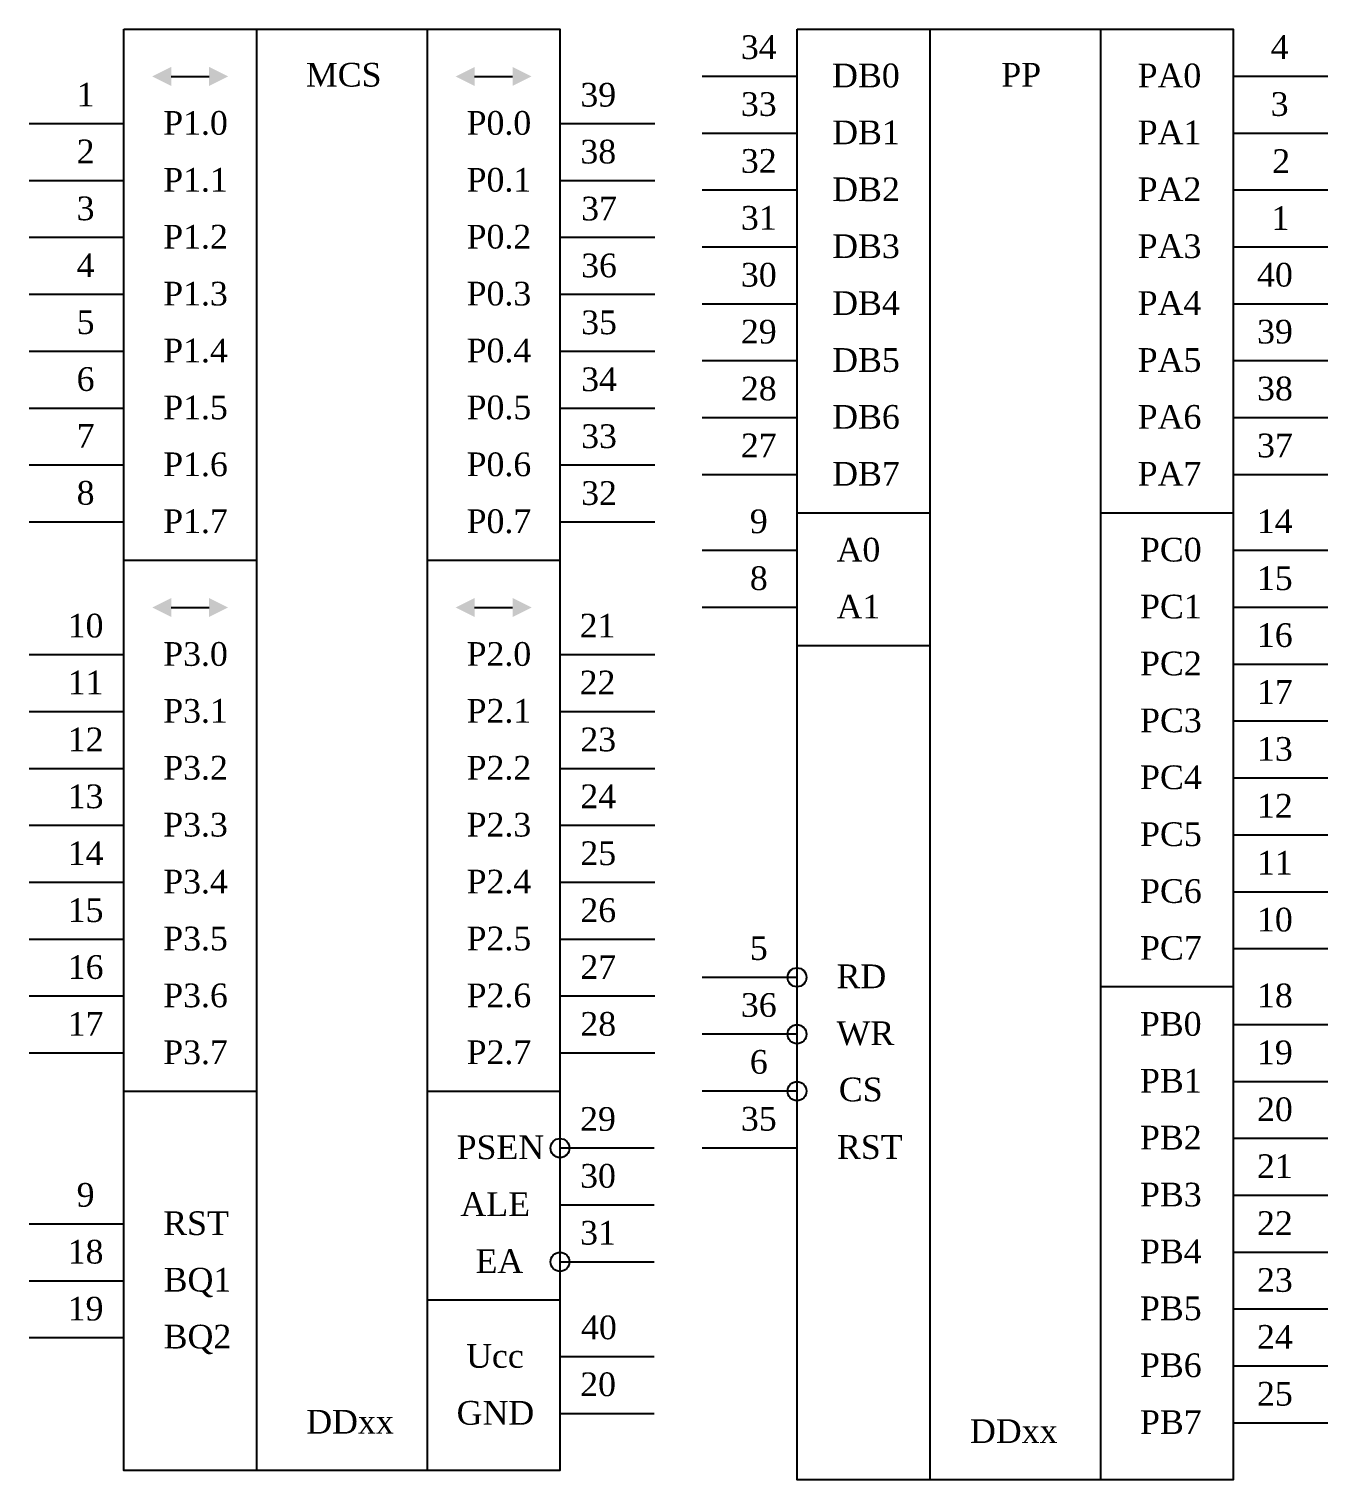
# Model space of a CAD drawing. Header units: millimetres. Extents: x 203 to 738, y -367 to 371.
# Drawn here: x 572 to 709, y 44 to 197 of the extents above; entities that cross this region are included whole.
import ezdxf

# ---------------------------------------------------------------- set-up
doc = ezdxf.new("R2010")
doc.units = ezdxf.units.MM

# ---------------------------------------------------------------- blocks, each defined once
blk = doc.blocks.new('block_MK1')
for p, q in [((24, 10), (24, -142)), ((42, 10), (42, -142)), ((15, 5), (19, 5)), ((47, 5), (51, 5)), ((66, 0), (56, 0)), ((10, 0), (0, 0)), ((10, -6), (0, -6)), ((66, -6), (56, -6)), ((10, -12), (0, -12)), ((66, -12), (56, -12)), ((10, -18), (0, -18)), ((66, -18), (56, -18)), ((10, -24), (0, -24)), ((66, -24), (56, -24)), ((10, -30), (0, -30)), ((66, -30), (56, -30)), ((10, -36), (0, -36)), ((66, -36), (56, -36)), ((10, -42), (0, -42)), ((66, -42), (56, -42)), ((10, -46), (24, -46)), ((42, -46), (56, -46)), ((15, -51), (19, -51)), ((47, -51), (51, -51)), ((10, -56), (0, -56)), ((66, -56), (56, -56)), ((10, -62), (0, -62)), ((66, -62), (56, -62)), ((10, -68), (0, -68)), ((66, -68), (56, -68)), ((10, -74), (0, -74)), ((66, -74), (56, -74)), ((10, -80), (0, -80)), ((66, -80), (56, -80)), ((10, -86), (0, -86)), ((66, -86), (56, -86)), ((10, -92), (0, -92)), ((66, -92), (56, -92)), ((10, -98), (0, -98)), ((66, -98), (56, -98)), ((10, -102), (24, -102)), ((42, -102), (56, -102)), ((65.95, -108.02), (55.95, -108.02)), ((65.95, -114.02), (55.95, -114.02)), ((10, -116.02), (0, -116.02)), ((65.95, -120.02), (55.95, -120.02)), ((10, -122.02), (0, -122.02)), ((42, -124), (56, -124)), ((10, -128.02), (0, -128.02)), ((65.95, -130.02), (55.95, -130.02)), ((65.95, -136.02), (55.95, -136.02))]:
    blk.add_line(p, q)
blk.add_lwpolyline([(10, 10), (56, 10), (56, -142), (10, -142)], close=True)
for points in [[(13, 5), (15, 6), (15, 4), (15, 5)], [(21, 5), (19, 6), (19, 4), (19, 5)], [(45, 5), (47, 6), (47, 4), (47, 5)], [(53, 5), (51, 6), (51, 4), (51, 5)], [(13, -51), (15, -50), (15, -52), (15, -51)], [(21, -51), (19, -50), (19, -52), (19, -51)], [(45, -51), (47, -50), (47, -52), (47, -51)], [(53, -51), (51, -50), (51, -52), (51, -51)]]:
    blk.add_solid(points)
at = {"char_height": 2.5, "attachment_point": 1}
for s, insert, width in [('{\\fTimes New Roman|b0|i0|c0|p18;MCS}', (29.2, 6.43), 8.8043), ('{\\fTimes New Roman|b0|i0|c0|p18; \\fTimes New Roman|b0|i0|c204|p18;1}', (4.08, 4.34), 4.2647), ('{\\fTimes New Roman|b0|i0|c0|p18;39}', (58.15, 4.32), 4.2647), ('{\\fTimes New Roman|b0|i0|c0|p18;P1.\\fTimes New Roman|b0|i0|c204|p18;0}', (14.15, 1.35), 7.3431), ('{\\fTimes New Roman|b0|i0|c204|p18;P\\fTimes New Roman|b0|i0|c0|p18;0\\fTimes New Roman|b0|i0|c204|p18;.0}', (46.15, 1.35), 7.3431), ('{\\fTimes New Roman|b0|i0|c0|p18; 2}', (4.08, -1.66), 4.2647), ('{\\fTimes New Roman|b0|i0|c0|p18;38}', (58.15, -1.68), 4.2647), ('{\\fTimes New Roman|b0|i0|c204|p18;P1.\\fTimes New Roman|b0|i0|c0|p18;1}', (14.15, -4.65), 7.3431), ('{\\fTimes New Roman|b0|i0|c204|p18;P\\fTimes New Roman|b0|i0|c0|p18;0\\fTimes New Roman|b0|i0|c204|p18;.1}', (46.15, -4.65), 7.3431), ('{\\fTimes New Roman|b0|i0|c0|p18; 3}', (4.08, -7.66), 4.2647), ('{\\fTimes New Roman|b0|i0|c0|p18;37}', (58.23, -7.68), 4.2647), ('{\\fTimes New Roman|b0|i0|c204|p18;P1.\\fTimes New Roman|b0|i0|c0|p18;2}', (14.15, -10.65), 7.3431), ('{\\fTimes New Roman|b0|i0|c204|p18;P\\fTimes New Roman|b0|i0|c0|p18;0\\fTimes New Roman|b0|i0|c204|p18;.2}', (46.15, -10.65), 7.3431), ('{\\fTimes New Roman|b0|i0|c0|p18; 4}', (4.08, -13.66), 4.2647), ('{\\fTimes New Roman|b0|i0|c0|p18;36}', (58.23, -13.68), 4.2647), ('{\\fTimes New Roman|b0|i0|c204|p18;P1.\\fTimes New Roman|b0|i0|c0|p18;3}', (14.15, -16.65), 7.3431), ('{\\fTimes New Roman|b0|i0|c204|p18;P\\fTimes New Roman|b0|i0|c0|p18;0\\fTimes New Roman|b0|i0|c204|p18;.3}', (46.15, -16.65), 7.3431), ('{\\fTimes New Roman|b0|i0|c0|p18; 5}', (4.08, -19.66), 4.2647), ('{\\fTimes New Roman|b0|i0|c0|p18;3\\fTimes New Roman|b0|i0|c204|p18;5}', (58.23, -19.68), 4.2647), ('{\\fTimes New Roman|b0|i0|c204|p18;P1.\\fTimes New Roman|b0|i0|c0|p18;4}', (14.15, -22.65), 7.3431), ('{\\fTimes New Roman|b0|i0|c204|p18;P\\fTimes New Roman|b0|i0|c0|p18;0\\fTimes New Roman|b0|i0|c204|p18;.4}', (46.15, -22.65), 7.3431), ('{\\fTimes New Roman|b0|i0|c0|p18; 6}', (4.08, -25.66), 4.2647), ('{\\fTimes New Roman|b0|i0|c0|p18;34}', (58.23, -25.68), 4.2647), ('{\\fTimes New Roman|b0|i0|c204|p18;P1.\\fTimes New Roman|b0|i0|c0|p18;5}', (14.15, -28.65), 7.3431), ('{\\fTimes New Roman|b0|i0|c204|p18;P\\fTimes New Roman|b0|i0|c0|p18;0\\fTimes New Roman|b0|i0|c204|p18;.5}', (46.15, -28.65), 7.3431), ('{\\fTimes New Roman|b0|i0|c0|p18; 7}', (4.08, -31.66), 4.2647), ('{\\fTimes New Roman|b0|i0|c0|p18;33}', (58.23, -31.68), 4.2647), ('{\\fTimes New Roman|b0|i0|c204|p18;P1.\\fTimes New Roman|b0|i0|c0|p18;6}', (14.15, -34.65), 7.3431), ('{\\fTimes New Roman|b0|i0|c204|p18;P\\fTimes New Roman|b0|i0|c0|p18;0\\fTimes New Roman|b0|i0|c204|p18;.6}', (46.15, -34.65), 7.3431), ('{\\fTimes New Roman|b0|i0|c0|p18; 8}', (4.08, -37.66), 4.2647), ('{\\fTimes New Roman|b0|i0|c0|p18;32}', (58.23, -37.68), 4.2647), ('{\\fTimes New Roman|b0|i0|c204|p18;P1.\\fTimes New Roman|b0|i0|c0|p18;7}', (14.15, -40.65), 7.3431), ('{\\fTimes New Roman|b0|i0|c204|p18;P\\fTimes New Roman|b0|i0|c0|p18;0\\fTimes New Roman|b0|i0|c204|p18;.7}', (46.15, -40.65), 7.3431), ('{\\fTimes New Roman|b0|i0|c204|p18;1\\fTimes New Roman|b0|i0|c0|p18;0}', (4.08, -51.66), 4.2647), ('{\\fTimes New Roman|b0|i0|c0|p18;2\\fTimes New Roman|b0|i0|c204|p18;1}', (58.07, -51.66), 4.2647), ('{\\fTimes New Roman|b0|i0|c204|p18;P\\fTimes New Roman|b0|i0|c0|p18;3\\fTimes New Roman|b0|i0|c204|p18;.0}', (14.15, -54.65), 7.3431), ('{\\fTimes New Roman|b0|i0|c204|p18;P\\fTimes New Roman|b0|i0|c0|p18;2\\fTimes New Roman|b0|i0|c204|p18;.0}', (46.15, -54.65), 7.3431), ('{\\fTimes New Roman|b0|i0|c204|p18;1\\fTimes New Roman|b0|i0|c0|p18;1}', (4.08, -57.66), 4.2647), ('{\\fTimes New Roman|b0|i0|c0|p18;22}', (58.07, -57.66), 4.2647), ('{\\fTimes New Roman|b0|i0|c204|p18;P\\fTimes New Roman|b0|i0|c0|p18;3\\fTimes New Roman|b0|i0|c204|p18;.1}', (14.15, -60.65), 7.3431), ('{\\fTimes New Roman|b0|i0|c204|p18;P\\fTimes New Roman|b0|i0|c0|p18;2\\fTimes New Roman|b0|i0|c204|p18;.1}', (46.15, -60.65), 7.3431), ('{\\fTimes New Roman|b0|i0|c0|p18;12}', (4.08, -63.66), 4.2647), ('{\\fTimes New Roman|b0|i0|c204|p18;2\\fTimes New Roman|b0|i0|c0|p18;3}', (58.15, -63.66), 4.2647), ('{\\fTimes New Roman|b0|i0|c204|p18;P\\fTimes New Roman|b0|i0|c0|p18;3\\fTimes New Roman|b0|i0|c204|p18;.2}', (14.15, -66.65), 7.3431), ('{\\fTimes New Roman|b0|i0|c204|p18;P\\fTimes New Roman|b0|i0|c0|p18;2\\fTimes New Roman|b0|i0|c204|p18;.2}', (46.15, -66.65), 7.3431), ('{\\fTimes New Roman|b0|i0|c0|p18;13}', (4.08, -69.66), 4.2647), ('{\\fTimes New Roman|b0|i0|c204|p18;2\\fTimes New Roman|b0|i0|c0|p18;4}', (58.15, -69.66), 4.2647), ('{\\fTimes New Roman|b0|i0|c204|p18;P3.3}', (14.15, -72.65), 7.3431), ('{\\fTimes New Roman|b0|i0|c204|p18;P\\fTimes New Roman|b0|i0|c0|p18;2\\fTimes New Roman|b0|i0|c204|p18;.3}', (46.15, -72.65), 7.3431), ('{\\fTimes New Roman|b0|i0|c0|p18;14}', (4.08, -75.66), 4.2647), ('{\\fTimes New Roman|b0|i0|c204|p18;2\\fTimes New Roman|b0|i0|c0|p18;5}', (58.15, -75.66), 4.2647), ('{\\fTimes New Roman|b0|i0|c204|p18;P3.4}', (14.15, -78.65), 7.3431), ('{\\fTimes New Roman|b0|i0|c204|p18;P\\fTimes New Roman|b0|i0|c0|p18;2\\fTimes New Roman|b0|i0|c204|p18;.4}', (46.15, -78.65), 7.3431), ('{\\fTimes New Roman|b0|i0|c0|p18;15}', (4.08, -81.66), 4.2647), ('{\\fTimes New Roman|b0|i0|c204|p18;2\\fTimes New Roman|b0|i0|c0|p18;6}', (58.15, -81.66), 4.2647), ('{\\fTimes New Roman|b0|i0|c204|p18;P\\fTimes New Roman|b0|i0|c0|p18;3\\fTimes New Roman|b0|i0|c204|p18;.5}', (14.15, -84.65), 7.3431), ('{\\fTimes New Roman|b0|i0|c204|p18;P\\fTimes New Roman|b0|i0|c0|p18;2\\fTimes New Roman|b0|i0|c204|p18;.5}', (46.15, -84.65), 7.3431), ('{\\fTimes New Roman|b0|i0|c0|p18;16}', (4.08, -87.66), 4.2647), ('{\\fTimes New Roman|b0|i0|c204|p18;2\\fTimes New Roman|b0|i0|c0|p18;7}', (58.15, -87.66), 4.2647), ('{\\fTimes New Roman|b0|i0|c204|p18;P\\fTimes New Roman|b0|i0|c0|p18;3\\fTimes New Roman|b0|i0|c204|p18;.6}', (14.15, -90.65), 7.3431), ('{\\fTimes New Roman|b0|i0|c204|p18;P\\fTimes New Roman|b0|i0|c0|p18;2\\fTimes New Roman|b0|i0|c204|p18;.6}', (46.15, -90.65), 7.3431), ('{\\fTimes New Roman|b0|i0|c0|p18;17}', (4.08, -93.66), 4.2647), ('{\\fTimes New Roman|b0|i0|c204|p18;2\\fTimes New Roman|b0|i0|c0|p18;8}', (58.15, -93.66), 4.2647), ('{\\fTimes New Roman|b0|i0|c204|p18;P\\fTimes New Roman|b0|i0|c0|p18;3\\fTimes New Roman|b0|i0|c204|p18;.7}', (14.15, -96.65), 7.3431), ('{\\fTimes New Roman|b0|i0|c204|p18;P\\fTimes New Roman|b0|i0|c0|p18;2\\fTimes New Roman|b0|i0|c204|p18;.7}', (46.15, -96.65), 7.3431), ('{\\fTimes New Roman|b0|i0|c204|p18;2\\fTimes New Roman|b0|i0|c0|p18;9}', (58.12, -103.68), 4.2647), ('{\\fTimes New Roman|b0|i0|c0|p18;PSEN}', (45.1, -106.67), 9.8977), ('{\\fTimes New Roman|b0|i0|c0|p18;30}', (58.12, -109.68), 4.2647), ('{\\fTimes New Roman|b0|i0|c0|p18; 9}', (4.08, -111.68), 4.2647), ('{\\fTimes New Roman|b0|i0|c0|p18;ALE}', (45.5, -112.67), 8.1014), ('{\\fTimes New Roman|b0|i0|c204|p18;RST}', (14.15, -114.67), 7.5), ('{\\fTimes New Roman|b0|i0|c0|p18;31}', (58.12, -115.68), 4.2647), ('{\\fTimes New Roman|b0|i0|c0|p18;18}', (4.08, -117.68), 4.2647), ('{\\fTimes New Roman|b0|i0|c0|p18;EA}', (47.1, -118.67), 5.8977), ('{\\fTimes New Roman|b0|i0|c0|p18;BQ1}', (14.2, -120.63), 7.5), ('{\\fTimes New Roman|b0|i0|c0|p18;19}', (4.08, -123.68), 4.2647), ('{\\fTimes New Roman|b0|i0|c0|p18;BQ2}', (14.2, -126.63), 7.5), ('{\\fTimes New Roman|b0|i0|c0|p18;40}', (58.22, -125.66), 4.2647), ('{\\fTimes New Roman|b0|i0|c0|p18;Ucc}', (46.1, -128.67), 7.3431), ('{\\fTimes New Roman|b0|i0|c0|p18;2\\fTimes New Roman|b0|i0|c204|p18;0}', (58.13, -131.66), 4.2647), ('{\\fTimes New Roman|b0|i0|c0|p18;GND}', (45.1, -134.67), 8.8977)]:
    blk.add_mtext(s, dxfattribs=dict(at, insert=insert, width=width))
blk = doc.blocks.new('Temp_MK1')
for p, q in [((-42, 10), (-42, -142)), ((-24, 10), (-24, -142)), ((-51, 5), (-47, 5)), ((-19, 5), (-15, 5)), ((0, 0), (-10, 0)), ((-56, 0), (-66, 0)), ((-56, -6), (-66, -6)), ((0, -6), (-10, -6)), ((-56, -12), (-66, -12)), ((0, -12), (-10, -12)), ((-56, -18), (-66, -18)), ((0, -18), (-10, -18)), ((-56, -24), (-66, -24)), ((0, -24), (-10, -24)), ((-56, -30), (-66, -30)), ((0, -30), (-10, -30)), ((-56, -36), (-66, -36)), ((0, -36), (-10, -36)), ((-56, -42), (-66, -42)), ((0, -42), (-10, -42)), ((-56, -46), (-42, -46)), ((-24, -46), (-10, -46)), ((-51, -51), (-47, -51)), ((-19, -51), (-15, -51)), ((-56, -56), (-66, -56)), ((0, -56), (-10, -56)), ((-56, -62), (-66, -62)), ((0, -62), (-10, -62)), ((-56, -68), (-66, -68)), ((0, -68), (-10, -68)), ((-56, -74), (-66, -74)), ((0, -74), (-10, -74)), ((-56, -80), (-66, -80)), ((0, -80), (-10, -80)), ((-56, -86), (-66, -86)), ((0, -86), (-10, -86)), ((-56, -92), (-66, -92)), ((0, -92), (-10, -92)), ((-56, -98), (-66, -98)), ((0, -98), (-10, -98)), ((-56, -102), (-42, -102)), ((-24, -102), (-10, -102)), ((-0.05, -108.02), (-10.05, -108.02)), ((-0.05, -114.02), (-10.05, -114.02)), ((-56, -116.02), (-66, -116.02)), ((-0.05, -120.02), (-10.05, -120.02)), ((-56, -122.02), (-66, -122.02)), ((-24, -124), (-10, -124)), ((-56, -128.02), (-66, -128.02)), ((-0.05, -130.02), (-10.05, -130.02)), ((-0.05, -136.02), (-10.05, -136.02))]:
    blk.add_line(p, q)
blk.add_lwpolyline([(-56, 10), (-10, 10), (-10, -142), (-56, -142)], close=True)
for centre in [(-10, -108), (-10, -120)]:
    blk.add_circle(centre, 1)
for points in [[(-53, 5), (-51, 6), (-51, 4), (-51, 5)], [(-45, 5), (-47, 6), (-47, 4), (-47, 5)], [(-21, 5), (-19, 6), (-19, 4), (-19, 5)], [(-13, 5), (-15, 6), (-15, 4), (-15, 5)], [(-53, -51), (-51, -50), (-51, -52), (-51, -51)], [(-45, -51), (-47, -50), (-47, -52), (-47, -51)], [(-21, -51), (-19, -50), (-19, -52), (-19, -51)], [(-13, -51), (-15, -50), (-15, -52), (-15, -51)]]:
    blk.add_solid(points)
blk.add_blockref('block_MK1', (-66, 0))
at = {"char_height": 2.5, "attachment_point": 1}
for s, insert, width in [('{\\fTimes New Roman|b0|i0|c0|p18;MCS}', (-36.8, 6.43), 8.8043), ('{\\fTimes New Roman|b0|i0|c0|p18; \\fTimes New Roman|b0|i0|c204|p18;1}', (-61.92, 4.34), 4.2647), ('{\\fTimes New Roman|b0|i0|c0|p18;39}', (-7.85, 4.32), 4.2647), ('{\\fTimes New Roman|b0|i0|c0|p18;P1.\\fTimes New Roman|b0|i0|c204|p18;0}', (-51.85, 1.35), 7.3431), ('{\\fTimes New Roman|b0|i0|c204|p18;P\\fTimes New Roman|b0|i0|c0|p18;0\\fTimes New Roman|b0|i0|c204|p18;.0}', (-19.85, 1.35), 7.3431), ('{\\fTimes New Roman|b0|i0|c0|p18; 2}', (-61.92, -1.66), 4.2647), ('{\\fTimes New Roman|b0|i0|c0|p18;38}', (-7.85, -1.68), 4.2647), ('{\\fTimes New Roman|b0|i0|c204|p18;P1.\\fTimes New Roman|b0|i0|c0|p18;1}', (-51.85, -4.65), 7.3431), ('{\\fTimes New Roman|b0|i0|c204|p18;P\\fTimes New Roman|b0|i0|c0|p18;0\\fTimes New Roman|b0|i0|c204|p18;.1}', (-19.85, -4.65), 7.3431), ('{\\fTimes New Roman|b0|i0|c0|p18; 3}', (-61.92, -7.66), 4.2647), ('{\\fTimes New Roman|b0|i0|c0|p18;37}', (-7.77, -7.68), 4.2647), ('{\\fTimes New Roman|b0|i0|c204|p18;P1.\\fTimes New Roman|b0|i0|c0|p18;2}', (-51.85, -10.65), 7.3431), ('{\\fTimes New Roman|b0|i0|c204|p18;P\\fTimes New Roman|b0|i0|c0|p18;0\\fTimes New Roman|b0|i0|c204|p18;.2}', (-19.85, -10.65), 7.3431), ('{\\fTimes New Roman|b0|i0|c0|p18; 4}', (-61.92, -13.66), 4.2647), ('{\\fTimes New Roman|b0|i0|c0|p18;36}', (-7.77, -13.68), 4.2647), ('{\\fTimes New Roman|b0|i0|c204|p18;P1.\\fTimes New Roman|b0|i0|c0|p18;3}', (-51.85, -16.65), 7.3431), ('{\\fTimes New Roman|b0|i0|c204|p18;P\\fTimes New Roman|b0|i0|c0|p18;0\\fTimes New Roman|b0|i0|c204|p18;.3}', (-19.85, -16.65), 7.3431), ('{\\fTimes New Roman|b0|i0|c0|p18; 5}', (-61.92, -19.66), 4.2647), ('{\\fTimes New Roman|b0|i0|c0|p18;3\\fTimes New Roman|b0|i0|c204|p18;5}', (-7.77, -19.68), 4.2647), ('{\\fTimes New Roman|b0|i0|c204|p18;P1.\\fTimes New Roman|b0|i0|c0|p18;4}', (-51.85, -22.65), 7.3431), ('{\\fTimes New Roman|b0|i0|c204|p18;P\\fTimes New Roman|b0|i0|c0|p18;0\\fTimes New Roman|b0|i0|c204|p18;.4}', (-19.85, -22.65), 7.3431), ('{\\fTimes New Roman|b0|i0|c0|p18; 6}', (-61.92, -25.66), 4.2647), ('{\\fTimes New Roman|b0|i0|c0|p18;34}', (-7.77, -25.68), 4.2647), ('{\\fTimes New Roman|b0|i0|c204|p18;P1.\\fTimes New Roman|b0|i0|c0|p18;5}', (-51.85, -28.65), 7.3431), ('{\\fTimes New Roman|b0|i0|c204|p18;P\\fTimes New Roman|b0|i0|c0|p18;0\\fTimes New Roman|b0|i0|c204|p18;.5}', (-19.85, -28.65), 7.3431), ('{\\fTimes New Roman|b0|i0|c0|p18; 7}', (-61.92, -31.66), 4.2647), ('{\\fTimes New Roman|b0|i0|c0|p18;33}', (-7.77, -31.68), 4.2647), ('{\\fTimes New Roman|b0|i0|c204|p18;P1.\\fTimes New Roman|b0|i0|c0|p18;6}', (-51.85, -34.65), 7.3431), ('{\\fTimes New Roman|b0|i0|c204|p18;P\\fTimes New Roman|b0|i0|c0|p18;0\\fTimes New Roman|b0|i0|c204|p18;.6}', (-19.85, -34.65), 7.3431), ('{\\fTimes New Roman|b0|i0|c0|p18; 8}', (-61.92, -37.66), 4.2647), ('{\\fTimes New Roman|b0|i0|c0|p18;32}', (-7.77, -37.68), 4.2647), ('{\\fTimes New Roman|b0|i0|c204|p18;P1.\\fTimes New Roman|b0|i0|c0|p18;7}', (-51.85, -40.65), 7.3431), ('{\\fTimes New Roman|b0|i0|c204|p18;P\\fTimes New Roman|b0|i0|c0|p18;0\\fTimes New Roman|b0|i0|c204|p18;.7}', (-19.85, -40.65), 7.3431), ('{\\fTimes New Roman|b0|i0|c204|p18;1\\fTimes New Roman|b0|i0|c0|p18;0}', (-61.92, -51.66), 4.2647), ('{\\fTimes New Roman|b0|i0|c0|p18;2\\fTimes New Roman|b0|i0|c204|p18;1}', (-7.93, -51.66), 4.2647), ('{\\fTimes New Roman|b0|i0|c204|p18;P\\fTimes New Roman|b0|i0|c0|p18;3\\fTimes New Roman|b0|i0|c204|p18;.0}', (-51.85, -54.65), 7.3431), ('{\\fTimes New Roman|b0|i0|c204|p18;P\\fTimes New Roman|b0|i0|c0|p18;2\\fTimes New Roman|b0|i0|c204|p18;.0}', (-19.85, -54.65), 7.3431), ('{\\fTimes New Roman|b0|i0|c204|p18;1\\fTimes New Roman|b0|i0|c0|p18;1}', (-61.92, -57.66), 4.2647), ('{\\fTimes New Roman|b0|i0|c0|p18;22}', (-7.93, -57.66), 4.2647), ('{\\fTimes New Roman|b0|i0|c204|p18;P\\fTimes New Roman|b0|i0|c0|p18;3\\fTimes New Roman|b0|i0|c204|p18;.1}', (-51.85, -60.65), 7.3431), ('{\\fTimes New Roman|b0|i0|c204|p18;P\\fTimes New Roman|b0|i0|c0|p18;2\\fTimes New Roman|b0|i0|c204|p18;.1}', (-19.85, -60.65), 7.3431), ('{\\fTimes New Roman|b0|i0|c0|p18;12}', (-61.92, -63.66), 4.2647), ('{\\fTimes New Roman|b0|i0|c204|p18;2\\fTimes New Roman|b0|i0|c0|p18;3}', (-7.85, -63.66), 4.2647), ('{\\fTimes New Roman|b0|i0|c204|p18;P\\fTimes New Roman|b0|i0|c0|p18;3\\fTimes New Roman|b0|i0|c204|p18;.2}', (-51.85, -66.65), 7.3431), ('{\\fTimes New Roman|b0|i0|c204|p18;P\\fTimes New Roman|b0|i0|c0|p18;2\\fTimes New Roman|b0|i0|c204|p18;.2}', (-19.85, -66.65), 7.3431), ('{\\fTimes New Roman|b0|i0|c0|p18;13}', (-61.92, -69.66), 4.2647), ('{\\fTimes New Roman|b0|i0|c204|p18;2\\fTimes New Roman|b0|i0|c0|p18;4}', (-7.85, -69.66), 4.2647), ('{\\fTimes New Roman|b0|i0|c204|p18;P3.3}', (-51.85, -72.65), 7.3431), ('{\\fTimes New Roman|b0|i0|c204|p18;P\\fTimes New Roman|b0|i0|c0|p18;2\\fTimes New Roman|b0|i0|c204|p18;.3}', (-19.85, -72.65), 7.3431), ('{\\fTimes New Roman|b0|i0|c0|p18;14}', (-61.92, -75.66), 4.2647), ('{\\fTimes New Roman|b0|i0|c204|p18;2\\fTimes New Roman|b0|i0|c0|p18;5}', (-7.85, -75.66), 4.2647), ('{\\fTimes New Roman|b0|i0|c204|p18;P3.4}', (-51.85, -78.65), 7.3431), ('{\\fTimes New Roman|b0|i0|c204|p18;P\\fTimes New Roman|b0|i0|c0|p18;2\\fTimes New Roman|b0|i0|c204|p18;.4}', (-19.85, -78.65), 7.3431), ('{\\fTimes New Roman|b0|i0|c0|p18;15}', (-61.92, -81.66), 4.2647), ('{\\fTimes New Roman|b0|i0|c204|p18;2\\fTimes New Roman|b0|i0|c0|p18;6}', (-7.85, -81.66), 4.2647), ('{\\fTimes New Roman|b0|i0|c204|p18;P\\fTimes New Roman|b0|i0|c0|p18;3\\fTimes New Roman|b0|i0|c204|p18;.5}', (-51.85, -84.65), 7.3431), ('{\\fTimes New Roman|b0|i0|c204|p18;P\\fTimes New Roman|b0|i0|c0|p18;2\\fTimes New Roman|b0|i0|c204|p18;.5}', (-19.85, -84.65), 7.3431), ('{\\fTimes New Roman|b0|i0|c0|p18;16}', (-61.92, -87.66), 4.2647), ('{\\fTimes New Roman|b0|i0|c204|p18;2\\fTimes New Roman|b0|i0|c0|p18;7}', (-7.85, -87.66), 4.2647), ('{\\fTimes New Roman|b0|i0|c204|p18;P\\fTimes New Roman|b0|i0|c0|p18;3\\fTimes New Roman|b0|i0|c204|p18;.6}', (-51.85, -90.65), 7.3431), ('{\\fTimes New Roman|b0|i0|c204|p18;P\\fTimes New Roman|b0|i0|c0|p18;2\\fTimes New Roman|b0|i0|c204|p18;.6}', (-19.85, -90.65), 7.3431), ('{\\fTimes New Roman|b0|i0|c0|p18;17}', (-61.92, -93.66), 4.2647), ('{\\fTimes New Roman|b0|i0|c204|p18;2\\fTimes New Roman|b0|i0|c0|p18;8}', (-7.85, -93.66), 4.2647), ('{\\fTimes New Roman|b0|i0|c204|p18;P\\fTimes New Roman|b0|i0|c0|p18;3\\fTimes New Roman|b0|i0|c204|p18;.7}', (-51.85, -96.65), 7.3431), ('{\\fTimes New Roman|b0|i0|c204|p18;P\\fTimes New Roman|b0|i0|c0|p18;2\\fTimes New Roman|b0|i0|c204|p18;.7}', (-19.85, -96.65), 7.3431), ('{\\fTimes New Roman|b0|i0|c204|p18;2\\fTimes New Roman|b0|i0|c0|p18;9}', (-7.88, -103.68), 4.2647), ('{\\fTimes New Roman|b0|i0|c0|p18;PSEN}', (-20.9, -106.67), 9.8977), ('{\\fTimes New Roman|b0|i0|c0|p18;30}', (-7.88, -109.68), 4.2647), ('{\\fTimes New Roman|b0|i0|c0|p18; 9}', (-61.92, -111.68), 4.2647), ('{\\fTimes New Roman|b0|i0|c0|p18;ALE}', (-20.5, -112.67), 8.1014), ('{\\fTimes New Roman|b0|i0|c204|p18;RST}', (-51.85, -114.67), 7.5), ('{\\fTimes New Roman|b0|i0|c0|p18;31}', (-7.88, -115.68), 4.2647), ('{\\fTimes New Roman|b0|i0|c0|p18;18}', (-61.92, -117.68), 4.2647), ('{\\fTimes New Roman|b0|i0|c0|p18;EA}', (-18.9, -118.67), 5.8977), ('{\\fTimes New Roman|b0|i0|c0|p18;BQ1}', (-51.8, -120.63), 7.5), ('{\\fTimes New Roman|b0|i0|c0|p18;19}', (-61.92, -123.68), 4.2647), ('{\\fTimes New Roman|b0|i0|c0|p18;BQ2}', (-51.8, -126.63), 7.5), ('{\\fTimes New Roman|b0|i0|c0|p18;40}', (-7.78, -125.66), 4.2647), ('{\\fTimes New Roman|b0|i0|c0|p18;Ucc}', (-19.9, -128.67), 7.3431), ('{\\fTimes New Roman|b0|i0|c0|p18;2\\fTimes New Roman|b0|i0|c204|p18;0}', (-7.87, -131.66), 4.2647), ('{\\fTimes New Roman|b0|i0|c0|p18;GND}', (-20.9, -134.67), 8.8977)]:
    blk.add_mtext(s, dxfattribs=dict(at, insert=insert, width=width))
blk = doc.blocks.new('temp_MK11')
for p, q in [((24, 5), (24, -148)), ((42, 5), (42, -148)), ((10, 0), (0, 0)), ((66, 0), (56, 0)), ((10, -6), (0, -6)), ((66, -6), (56, -6)), ((10, -12), (0, -12)), ((66, -12), (56, -12)), ((10, -18), (0, -18)), ((66, -18), (56, -18)), ((10, -24), (0, -24)), ((66, -24), (56, -24)), ((10, -30), (0, -30)), ((66, -30), (56, -30)), ((10, -36), (0, -36)), ((66, -36), (56, -36)), ((10, -42), (0, -42)), ((66, -42), (56, -42)), ((10, -46), (24, -46)), ((42, -46), (56, -46)), ((10, -50), (0, -50)), ((66, -50), (56, -50)), ((10, -56), (0, -56)), ((66, -56), (56, -56)), ((10, -60), (24, -60)), ((66, -62), (56, -62)), ((66, -68), (56, -68)), ((66, -74), (56, -74)), ((66, -80), (56, -80)), ((66, -86), (56, -86)), ((66, -92), (56, -92)), ((10, -95), (0, -95)), ((56, -96), (42, -96)), ((66, -100), (56, -100)), ((10, -101), (0, -101)), ((10, -107), (0, -107)), ((66, -106), (56, -106)), ((10, -113), (0, -113)), ((66, -112), (56, -112)), ((66, -118), (56, -118)), ((66, -124), (56, -124)), ((66, -130), (56, -130)), ((66, -136), (56, -136)), ((66, -142), (56, -142))]:
    blk.add_line(p, q)
blk.add_lwpolyline([(10, 5), (56, 5), (56, -148), (10, -148)], close=True)
for centre in [(10, -95), (10, -101), (10, -107)]:
    blk.add_circle(centre, 1)
at = {"char_height": 2.5, "attachment_point": 1}
for s, insert, width in [('{\\fTimes New Roman|b0|i0|c0|p18;34}', (4.08, 4.34), 4.2647), ('{\\fTimes New Roman|b0|i0|c204|p18; \\fTimes New Roman|b0|i0|c0|p18; \\fTimes New Roman|b0|i0|c204|p18;4}', (58.07, 4.34), 4.2647), ('{\\fTimes New Roman|b0|i0|c0|p18;DB\\fTimes New Roman|b0|i0|c204|p18;0}', (13.7, 1.35), 7.4115), ('{\\fTimes New Roman|b0|i0|c204|p18;P\\fTimes New Roman|b0|i0|c0|p18;P}', (31.54, 1.43), 5.4636), ('{\\fTimes New Roman|b0|i0|c0|p18;PA\\fTimes New Roman|b0|i0|c204|p18;0}', (45.92, 1.35), 7.4115), ('{\\fTimes New Roman|b0|i0|c0|p18;33}', (4.08, -1.66), 4.2647), ('{\\fTimes New Roman|b0|i0|c0|p18; \\fTimes New Roman|b0|i0|c204|p18; 3}', (58.07, -1.66), 4.2647), ('{\\fTimes New Roman|b0|i0|c204|p18;DB\\fTimes New Roman|b0|i0|c0|p18;1}', (13.71, -4.65), 7.4115), ('{\\fTimes New Roman|b0|i0|c0|p18;PA\\fTimes New Roman|b0|i0|c204|p18;1}', (45.93, -4.65), 7.4115), ('{\\fTimes New Roman|b0|i0|c0|p18;32}', (4.08, -7.66), 4.2647), ('{\\fTimes New Roman|b0|i0|c0|p18;2}', (60.12, -7.68), 2.5), ('{\\fTimes New Roman|b0|i0|c204|p18;DB\\fTimes New Roman|b0|i0|c0|p18;2}', (13.71, -10.65), 7.4115), ('{\\fTimes New Roman|b0|i0|c0|p18;PA\\fTimes New Roman|b0|i0|c204|p18;2}', (45.93, -10.65), 7.4115), ('{\\fTimes New Roman|b0|i0|c0|p18;31}', (4.08, -13.66), 4.2647), ('{\\fTimes New Roman|b0|i0|c0|p18;1}', (60.04, -13.68), 2.5), ('{\\fTimes New Roman|b0|i0|c204|p18;DB\\fTimes New Roman|b0|i0|c0|p18;3}', (13.71, -16.65), 7.4115), ('{\\fTimes New Roman|b0|i0|c0|p18;PA\\fTimes New Roman|b0|i0|c204|p18;3}', (45.93, -16.65), 7.4115), ('{\\fTimes New Roman|b0|i0|c0|p18;30}', (4.08, -19.66), 4.2647), ('{\\fTimes New Roman|b0|i0|c0|p18;40}', (58.52, -19.66), 4.2647), ('{\\fTimes New Roman|b0|i0|c204|p18;DB\\fTimes New Roman|b0|i0|c0|p18;4}', (13.71, -22.65), 7.4115), ('{\\fTimes New Roman|b0|i0|c0|p18;PA\\fTimes New Roman|b0|i0|c204|p18;4}', (45.93, -22.65), 7.4115), ('{\\fTimes New Roman|b0|i0|c0|p18;29}', (4.08, -25.66), 4.2647), ('{\\fTimes New Roman|b0|i0|c0|p18;39}', (58.52, -25.66), 4.2647), ('{\\fTimes New Roman|b0|i0|c204|p18;DB\\fTimes New Roman|b0|i0|c0|p18;5}', (13.71, -28.65), 7.4115), ('{\\fTimes New Roman|b0|i0|c0|p18;PA5}', (45.93, -28.65), 7.4115), ('{\\fTimes New Roman|b0|i0|c0|p18;2\\fTimes New Roman|b0|i0|c204|p18;8}', (4.08, -31.66), 4.2647), ('{\\fTimes New Roman|b0|i0|c0|p18;38}', (58.52, -31.66), 4.2647), ('{\\fTimes New Roman|b0|i0|c204|p18;DB\\fTimes New Roman|b0|i0|c0|p18;6}', (13.71, -34.65), 7.4115), ('{\\fTimes New Roman|b0|i0|c0|p18;PA\\fTimes New Roman|b0|i0|c204|p18;6}', (45.93, -34.65), 7.4115), ('{\\fTimes New Roman|b0|i0|c0|p18;27}', (4.08, -37.66), 4.2647), ('{\\fTimes New Roman|b0|i0|c0|p18;37}', (58.52, -37.66), 4.2647), ('{\\fTimes New Roman|b0|i0|c204|p18;DB\\fTimes New Roman|b0|i0|c0|p18;7}', (13.71, -40.65), 7.4115), ('{\\fTimes New Roman|b0|i0|c0|p18;PA\\fTimes New Roman|b0|i0|c204|p18;7}', (45.93, -40.65), 7.4115), ('{\\fTimes New Roman|b0|i0|c0|p18; 9}', (4.08, -45.66), 4.2647), ('{\\fTimes New Roman|b0|i0|c0|p18;14}', (58.5, -45.66), 4.2647), ('{\\fTimes New Roman|b0|i0|c0|p18;A0}', (14.17, -48.65), 5.8344), ('{\\fTimes New Roman|b0|i0|c204|p18;P\\fTimes New Roman|b0|i0|c0|p18;C\\fTimes New Roman|b0|i0|c204|p18;0}', (46.17, -48.65), 7.4115), ('{\\fTimes New Roman|b0|i0|c0|p18; 8}', (4.08, -51.66), 4.2647), ('{\\fTimes New Roman|b0|i0|c0|p18;15}', (58.5, -51.66), 4.2647), ('{\\fTimes New Roman|b0|i0|c0|p18;A1}', (14.17, -54.65), 5.8344), ('{\\fTimes New Roman|b0|i0|c204|p18;P\\fTimes New Roman|b0|i0|c0|p18;C\\fTimes New Roman|b0|i0|c204|p18;1}', (46.18, -54.65), 7.4115), ('{\\fTimes New Roman|b0|i0|c0|p18;16}', (58.5, -57.66), 4.2647), ('{\\fTimes New Roman|b0|i0|c204|p18;P\\fTimes New Roman|b0|i0|c0|p18;C\\fTimes New Roman|b0|i0|c204|p18;2}', (46.18, -60.65), 7.4115), ('{\\fTimes New Roman|b0|i0|c0|p18;17}', (58.51, -63.66), 4.2647), ('{\\fTimes New Roman|b0|i0|c204|p18;P\\fTimes New Roman|b0|i0|c0|p18;C\\fTimes New Roman|b0|i0|c204|p18;3}', (46.18, -66.65), 7.4115), ('{\\fTimes New Roman|b0|i0|c0|p18;13}', (58.51, -69.66), 4.2647), ('{\\fTimes New Roman|b0|i0|c204|p18;P\\fTimes New Roman|b0|i0|c0|p18;C4}', (46.18, -72.65), 7.4115), ('{\\fTimes New Roman|b0|i0|c0|p18;12}', (58.51, -75.66), 4.2647), ('{\\fTimes New Roman|b0|i0|c204|p18;P\\fTimes New Roman|b0|i0|c0|p18;C5}', (46.18, -78.65), 7.4115), ('{\\fTimes New Roman|b0|i0|c0|p18;11}', (58.51, -81.66), 4.2647), ('{\\fTimes New Roman|b0|i0|c204|p18;P\\fTimes New Roman|b0|i0|c0|p18;C6}', (46.18, -84.65), 7.4115), ('{\\fTimes New Roman|b0|i0|c0|p18;10}', (58.51, -87.66), 4.2647), ('{\\fTimes New Roman|b0|i0|c204|p18; 5}', (4.08, -90.66), 4.2647), ('{\\fTimes New Roman|b0|i0|c204|p18;P\\fTimes New Roman|b0|i0|c0|p18;C7}', (46.18, -90.65), 7.4115), ('{\\fTimes New Roman|b0|i0|c0|p18;RD}', (14.17, -93.64), 5.5469), ('{\\fTimes New Roman|b0|i0|c204|p18;1\\fTimes New Roman|b0|i0|c0|p18;8}', (58.51, -95.66), 4.2647), ('{\\fTimes New Roman|b0|i0|c0|p18;36}', (4.08, -96.66), 4.2647), ('{\\fTimes New Roman|b0|i0|c204|p18;P\\fTimes New Roman|b0|i0|c0|p18;B\\fTimes New Roman|b0|i0|c204|p18;0}', (46.16, -98.66), 7.4115), ('{\\fTimes New Roman|b0|i0|c0|p18;WR}', (14.17, -99.64), 6.5686), ('{\\fTimes New Roman|b0|i0|c204|p18;1\\fTimes New Roman|b0|i0|c0|p18;9}', (58.51, -101.66), 4.2647), ('{\\fTimes New Roman|b0|i0|c204|p18; 6}', (4.08, -102.66), 4.2647), ('{\\fTimes New Roman|b0|i0|c0|p18;CS}', (14.41, -105.57), 5.8344), ('{\\fTimes New Roman|b0|i0|c204|p18;P\\fTimes New Roman|b0|i0|c0|p18;B1}', (46.17, -104.65), 7.4115), ('{\\fTimes New Roman|b0|i0|c0|p18;20}', (58.51, -107.66), 4.2647), ('{\\fTimes New Roman|b0|i0|c0|p18;35}', (4.08, -108.66), 4.36), ('{\\fTimes New Roman|b0|i0|c0|p18;RST}', (14.21, -111.64), 8.0111), ('{\\fTimes New Roman|b0|i0|c204|p18;PB\\fTimes New Roman|b0|i0|c0|p18;2}', (46.17, -110.65), 7.4115), ('{\\fTimes New Roman|b0|i0|c0|p18;21}', (58.51, -113.66), 4.2647), ('{\\fTimes New Roman|b0|i0|c204|p18;P\\fTimes New Roman|b0|i0|c0|p18;B3}', (46.17, -116.65), 7.4115), ('{\\fTimes New Roman|b0|i0|c0|p18;22}', (58.51, -119.66), 4.2647), ('{\\fTimes New Roman|b0|i0|c204|p18;PB\\fTimes New Roman|b0|i0|c0|p18;4}', (46.17, -122.65), 7.4115), ('{\\fTimes New Roman|b0|i0|c0|p18;23}', (58.51, -125.66), 4.2647), ('{\\fTimes New Roman|b0|i0|c204|p18;PB\\fTimes New Roman|b0|i0|c0|p18;5}', (46.17, -128.65), 7.4115), ('{\\fTimes New Roman|b0|i0|c0|p18;24}', (58.51, -131.66), 4.2647), ('{\\fTimes New Roman|b0|i0|c204|p18;PB\\fTimes New Roman|b0|i0|c0|p18;6}', (46.17, -134.65), 7.4115), ('{\\fTimes New Roman|b0|i0|c0|p18;25}', (58.51, -137.66), 4.2647), ('{\\fTimes New Roman|b0|i0|c204|p18;PB\\fTimes New Roman|b0|i0|c0|p18;7}', (46.17, -140.65), 7.4115)]:
    blk.add_mtext(s, dxfattribs=dict(at, insert=insert, width=width))

msp = doc.modelspace()

# ---------------------------------------------------------------- block references
for name, p in [('Temp_MK1', (638, 187)), ('temp_MK11', (643, 192))]:
    msp.add_blockref(name, p)

# ---------------------------------------------------------------- texts
at = {"char_height": 2.5, "width": 9.5794, "attachment_point": 1}
for insert in [(601.24, 51.39), (671.24, 50.4)]:
    msp.add_mtext('{\\fTimes New Roman|b0|i0|c0|p18;DDxx}', dxfattribs=dict(at, insert=insert))

doc.saveas('drawing.dxf')
